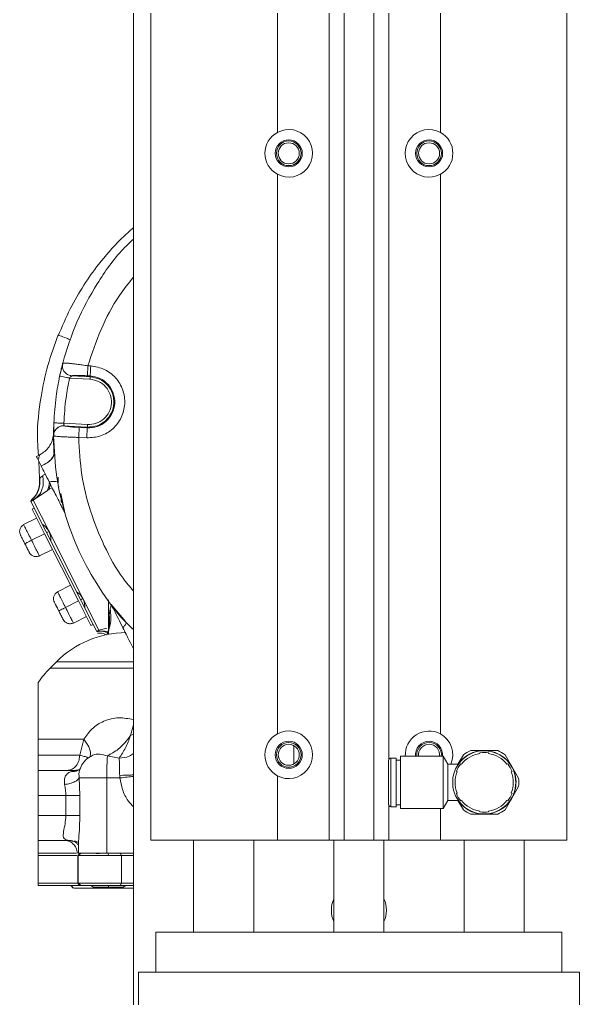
# Model space of a CAD drawing. Header units: millimetres. Extents: x 169 to 14583, y -399 to 10804.
# Drawn here: x 11800 to 11911.7, y 2570 to 2765.2 of the extents above; entities that cross this region are included whole.
import ezdxf

# ---------------------------------------------------------------- set-up
doc = ezdxf.new("R2010")
doc.units = ezdxf.units.MM
doc.header["$LTSCALE"] = 35

msp = doc.modelspace()

# ---------------------------------------------------------------- linework, layer by layer
at = {"color": 7, "linetype": 'Continuous', "lineweight": 18}
for p, q in [((11822.702, 2536.064), (11822.702, 2838.564)), ((11826.202, 2838.564), (11826.202, 2601.564)), ((11851.452, 2838.564), (11851.452, 2742.747)), ((11861.752, 2838.564), (11861.752, 2601.564)), ((11864.752, 2838.564), (11864.752, 2601.564)), ((11870.652, 2838.564), (11870.652, 2601.564)), ((11909.202, 2838.564), (11909.202, 2601.564)), ((11873.652, 2824.996), (11873.652, 2617.632)), ((11883.952, 2824.364), (11883.952, 2742.747)), ((11851.452, 2734.38), (11851.452, 2622.747)), ((11883.952, 2734.38), (11883.952, 2622.747)), ((11820.144, 2721.371), (11822.702, 2723.777)), ((11808.712, 2696.757), (11808.533, 2696.306)), ((11808.594, 2696.694), (11808.75, 2696.714)), ((11813.632, 2696.173), (11814.185, 2696.142)), ((11809.945, 2693.714), (11814.037, 2693.486)), ((11810.417, 2694.188), (11814.065, 2693.984)), ((11813.521, 2694.179), (11814.074, 2694.148)), ((11814.074, 2694.148), (11814.065, 2693.984)), ((11813.534, 2684.449), (11808.819, 2684.711)), ((11813.497, 2683.786), (11811.891, 2683.876)), ((11813.497, 2683.786), (11813.506, 2683.95)), ((11806.754, 2682.423), (11806.725, 2682.865)), ((11806.764, 2682.271), (11806.757, 2682.379)), ((11806.777, 2682.201), (11806.804, 2682.4)), ((11806.808, 2682.56), (11806.874, 2682.12)), ((11813.386, 2681.792), (11811.78, 2681.882)), ((11804.036, 2678.438), (11803.336, 2678.084)), ((11804.277, 2676.223), (11803.692, 2677.381)), ((11803.995, 2673.721), (11803.815, 2677.137)), ((11807.702, 2672.811), (11807.702, 2673.964)), ((11804.032, 2673.228), (11804.033, 2673.029)), ((11806.147, 2672.522), (11805.887, 2671.561)), ((11806.488, 2671.848), (11805.887, 2671.561)), ((11807.909, 2672.019), (11807.702, 2672.059)), ((11805.568, 2671.317), (11802.703, 2669.362)), ((11808.2, 2670.667), (11809.024, 2666.831)), ((11802.36, 2669.187), (11802.257, 2669.135)), ((11802.933, 2667.796), (11802.257, 2669.135)), ((11802.648, 2669.334), (11802.36, 2669.187)), ((11802.487, 2667.571), (11802.933, 2667.796)), ((11802.703, 2669.362), (11802.648, 2669.334)), ((11805.861, 2663.113), (11802.703, 2669.362)), ((11802.933, 2667.796), (11814.661, 2644.591)), ((11808.302, 2668.964), (11808.595, 2668.964)), ((11803.389, 2665.786), (11800.801, 2664.478)), ((11802.487, 2667.571), (11804.968, 2662.662)), ((11804.968, 2662.662), (11802.38, 2661.354)), ((11804.968, 2662.662), (11808.351, 2655.968)), ((11805.861, 2663.113), (11805.414, 2662.888)), ((11812.626, 2649.726), (11805.861, 2663.113)), ((11800.816, 2661.124), (11800.823, 2661.128)), ((11801.044, 2660.679), (11800.823, 2661.128)), ((11800.823, 2661.128), (11801.044, 2660.679)), ((11801.044, 2660.679), (11801.274, 2660.235)), ((11801.274, 2660.235), (11801.267, 2660.231)), ((11803.958, 2658.23), (11806.547, 2659.538)), ((11808.351, 2655.968), (11811.734, 2649.275)), ((11810.155, 2652.398), (11807.567, 2651.09)), ((11809.146, 2647.967), (11811.734, 2649.275)), ((11811.734, 2649.275), (11814.215, 2644.366)), ((11812.18, 2649.5), (11812.626, 2649.726)), ((11815.816, 2643.414), (11812.626, 2649.726)), ((11817.702, 2649.492), (11817.702, 2643.59)), ((11818.327, 2648.571), (11818.093, 2647.712)), ((11818.249, 2648.577), (11821.119, 2645.191)), ((11807.581, 2647.736), (11807.589, 2647.74)), ((11807.81, 2647.292), (11807.589, 2647.74)), ((11807.81, 2647.292), (11808.04, 2646.848)), ((11808.04, 2646.848), (11808.032, 2646.844)), ((11817.702, 2643.59), (11817.888, 2646.428)), ((11818.093, 2647.712), (11817.888, 2646.428)), ((11810.724, 2644.843), (11813.313, 2646.151)), ((11814.661, 2644.591), (11814.215, 2644.366)), ((11815.383, 2643.164), (11814.661, 2644.591)), ((11815.398, 2643.133), (11815.383, 2643.162)), ((11815.816, 2643.414), (11817.375, 2643.819)), ((11817.601, 2642.696), (11817.58, 2642.601)), ((11817.702, 2643.59), (11817.592, 2642.668)), ((11817.702, 2642.637), (11817.702, 2643.59)), ((11807.352, 2637.113), (11806.06, 2635.821)), ((11822.702, 2624.544), (11822.131, 2622.389)), ((11803.702, 2621.679), (11803.702, 2618.464)), ((11812.841, 2621.679), (11811.983, 2618.464)), ((11822.702, 2622.676), (11822.131, 2622.389)), ((11854.702, 2616.717), (11854.702, 2620.41)), ((11890.002, 2619.414), (11892.702, 2619.414)), ((11891.827, 2618.797), (11891.827, 2618.974)), ((11892.702, 2619.414), (11895.401, 2619.414)), ((11893.577, 2618.974), (11893.577, 2618.797)), ((11819.863, 2617.9), (11817.524, 2618.349)), ((11873.602, 2608.714), (11873.602, 2617.414)), ((11875.102, 2617.914), (11874.102, 2617.914)), ((11874.102, 2617.914), (11874.102, 2608.214)), ((11875.102, 2608.214), (11875.102, 2617.914)), ((11876.002, 2617.514), (11875.102, 2617.514)), ((11884.542, 2618.264), (11876.002, 2618.264)), ((11876.002, 2607.864), (11876.002, 2618.264)), ((11885.466, 2616.664), (11884.542, 2618.264)), ((11884.542, 2607.864), (11884.542, 2618.264)), ((11887.448, 2616.664), (11888.552, 2618.576)), ((11896.851, 2618.576), (11898.201, 2616.239)), ((11803.702, 2615.464), (11810.967, 2615.464)), ((11810.641, 2615.352), (11810.359, 2615.256)), ((11810.967, 2615.464), (11811.781, 2615.594)), ((11887.532, 2616.664), (11885.466, 2616.664)), ((11885.466, 2609.464), (11885.466, 2616.664)), ((11887.299, 2615.173), (11887.146, 2615.261)), ((11888.021, 2616.777), (11888.174, 2616.688)), ((11897.23, 2616.688), (11897.383, 2616.777)), ((11898.258, 2615.261), (11898.105, 2615.173)), ((11898.201, 2616.239), (11899.551, 2613.901)), ((11811.883, 2613.964), (11812.045, 2610.464)), ((11817.388, 2598.964), (11817.388, 2613.964)), ((11817.388, 2613.964), (11820.014, 2613.964)), ((11819.962, 2614.464), (11820.014, 2613.964)), ((11851.452, 2614.38), (11851.452, 2601.564)), ((11886.409, 2613.356), (11886.409, 2612.771)), ((11899.551, 2612.226), (11898.201, 2609.889)), ((11803.702, 2610.464), (11803.702, 2606.464)), ((11803.702, 2610.464), (11809.217, 2610.464)), ((11809.217, 2610.464), (11809.217, 2606.464)), ((11812.045, 2610.464), (11812.045, 2606.464)), ((11884.542, 2607.864), (11885.466, 2609.464)), ((11885.466, 2609.464), (11887.525, 2609.464)), ((11887.146, 2610.866), (11887.299, 2610.955)), ((11888.552, 2607.551), (11887.448, 2609.464)), ((11888.174, 2609.439), (11888.021, 2609.351)), ((11898.201, 2609.889), (11896.851, 2607.551)), ((11897.383, 2609.351), (11897.23, 2609.439)), ((11898.105, 2610.955), (11898.258, 2610.866)), ((11873.652, 2608.496), (11873.652, 2601.564)), ((11874.102, 2608.214), (11875.102, 2608.214)), ((11875.102, 2608.614), (11876.002, 2608.614)), ((11876.002, 2607.864), (11884.542, 2607.864)), ((11883.952, 2607.864), (11883.952, 2601.564)), ((11891.827, 2607.153), (11891.827, 2607.33)), ((11893.577, 2607.33), (11893.577, 2607.153)), ((11803.702, 2606.464), (11809.217, 2606.464)), ((11812.045, 2606.464), (11811.943, 2603.875)), ((11892.702, 2606.714), (11890.002, 2606.714)), ((11895.401, 2606.714), (11892.702, 2606.714)), ((11803.702, 2601.464), (11810.008, 2601.464)), ((11809.588, 2601.512), (11810.008, 2601.464)), ((11809.588, 2601.512), (11810.493, 2601.373)), ((11810.277, 2601.464), (11809.756, 2601.464)), ((11810.008, 2601.464), (11810.517, 2601.362)), ((11851.452, 2601.564), (11826.202, 2601.564)), ((11834.702, 2601.564), (11834.702, 2583.206)), ((11846.702, 2583.206), (11846.702, 2601.564)), ((11861.752, 2601.564), (11851.452, 2601.564)), ((11861.752, 2601.564), (11864.752, 2601.564)), ((11862.702, 2601.564), (11862.702, 2583.206)), ((11870.652, 2601.564), (11864.752, 2601.564)), ((11870.652, 2601.564), (11873.652, 2601.564)), ((11872.702, 2583.206), (11872.702, 2601.564)), ((11883.952, 2601.564), (11873.652, 2601.564)), ((11909.202, 2601.564), (11883.952, 2601.564)), ((11888.702, 2601.564), (11888.702, 2583.206)), ((11900.702, 2583.206), (11900.702, 2601.564)), ((11811.72, 2600.938), (11811.72, 2598.964)), ((11803.702, 2598.464), (11803.702, 2592.964)), ((11812.006, 2598.964), (11811.59, 2598.464)), ((11811.59, 2598.464), (11811.59, 2592.964)), ((11811.702, 2598.464), (11811.702, 2592.964)), ((11812.213, 2598.964), (11811.714, 2598.464)), ((11815.927, 2598.864), (11815.299, 2598.864)), ((11817.388, 2598.964), (11822.702, 2598.964)), ((11819.762, 2598.964), (11819.862, 2598.864)), ((11820.082, 2598.964), (11820.298, 2598.464)), ((11820.298, 2598.464), (11822.702, 2598.464)), ((11820.298, 2592.964), (11820.298, 2598.464)), ((11810.202, 2592.464), (11810.702, 2591.964)), ((11810.271, 2592.464), (11810.771, 2591.964)), ((11811.714, 2592.964), (11812.213, 2592.464)), ((11812.006, 2592.464), (11812.499, 2592.464)), ((11814.202, 2592.464), (11814.722, 2592.164)), ((11817.702, 2592.464), (11817.702, 2592.164)), ((11818.086, 2592.164), (11818.202, 2591.964)), ((11820.082, 2592.464), (11820.298, 2592.964)), ((11820.082, 2592.464), (11822.702, 2592.464)), ((11820.298, 2592.964), (11822.702, 2592.964)), ((11820.682, 2592.164), (11821.202, 2592.464)), ((11827.202, 2583.206), (11827.202, 2575.206)), ((11908.202, 2583.206), (11827.202, 2583.206)), ((11908.202, 2583.206), (11908.202, 2575.206)), ((11823.702, 2575.206), (11823.702, 2560.206)), ((11823.702, 2575.206), (11911.702, 2575.206)), ((11911.702, 2575.206), (11911.702, 2560.206))]:
    msp.add_line(p, q, dxfattribs=at)
at = {"color": 7, "linetype": 'Continuous', "lineweight": 18, "flags": 128}
for points in [[(11808.593, 2696.687), (11808.594, 2696.691), (11808.594, 2696.694)], [(11810.418, 2694.194), (11810.417, 2694.19), (11810.417, 2694.188)], [(11808.888, 2684.207), (11808.888, 2684.204), (11808.888, 2684.201)], [(11813.506, 2683.95), (11810.92, 2684.094), (11808.888, 2684.207)], [(11806.777, 2682.194), (11806.777, 2682.198), (11806.777, 2682.201)], [(11811.773, 2601.064), (11811.308, 2601.281), (11810.964, 2601.384)], [(11812.006, 2592.464), (11811.773, 2592.744), (11811.59, 2592.964)]]:
    msp.add_lwpolyline(points, dxfattribs=at)
at = {"color": 7, "linetype": 'Continuous', "lineweight": 18}
for centre, radius in [((11853.702, 2738.564), 2.7), ((11853.702, 2738.564), 2.459), ((11853.702, 2738.564), 2.1), ((11881.702, 2738.564), 2.7), ((11881.702, 2738.564), 2.459), ((11881.702, 2738.564), 2.1), ((11853.702, 2618.564), 2.7), ((11853.702, 2618.564), 2.459), ((11853.702, 2618.564), 2.1)]:
    msp.add_circle(centre, radius, dxfattribs=at)
for centre, radius, start, end in [((11853.702, 2738.564), 4.75, 118.27371, 241.72629), ((11853.702, 2738.564), 4.75, 241.72629, 118.27371), ((11881.702, 2738.564), 4.75, 61.72629, 298.27371), ((11881.702, 2738.564), 4.75, 298.27371, 61.72629), ((11801.478, 2663.139), 1.5, 116.81143, 120.63398), ((11803.282, 2659.569), 1.5, 292.98888, 296.81143), ((11808.244, 2649.752), 1.5, 116.81143, 120.63398), ((11810.048, 2646.182), 1.5, 292.98888, 296.81143), ((11821.486, 2622.964), 20, 90.80993, 135), ((11820.202, 2621.679), 20, 135, 145.62516), ((11853.702, 2618.564), 4.75, 118.27371, 241.72629), ((11853.702, 2618.564), 4.75, 241.72629, 118.27371), ((11881.702, 2618.564), 4.75, 61.72629, 183.62109), ((11881.702, 2618.564), 4.75, 336.42182, 61.72629), ((11881.702, 2618.564), 2.7, 90, 186.37937), ((11881.702, 2618.564), 2.459, 90, 187.00902), ((11881.702, 2618.564), 2.7, 353.62063, 90), ((11881.702, 2618.564), 2.459, 352.99098, 90), ((11881.702, 2618.564), 2.1, 90, 188.21321), ((11881.702, 2618.564), 2.1, 351.78679, 90), ((11892.702, 2613.064), 6.3, 182.65863, 177.34137), ((11892.702, 2613.064), 6.35, 90, 145.46364), ((11892.702, 2613.064), 6.35, 214.53636, 90), ((11892.702, 2613.064), 6.9, 113.03151, 126.96849), ((11892.702, 2613.064), 5.975, 81.57912, 98.42088), ((11892.702, 2613.064), 6.9, 53.03151, 66.96849), ((11874.102, 2617.414), 0.5, 90, 180), ((11892.702, 2613.064), 5.8, 98.67689, 141.32311), ((11892.702, 2613.064), 5.8, 38.67689, 81.32311), ((11892.702, 2613.064), 5.8, 158.67689, 201.32311), ((11892.702, 2613.064), 5.975, 141.57912, 158.42088), ((11892.702, 2613.064), 5.975, 21.57912, 38.42088), ((11892.702, 2613.064), 5.8, 338.67689, 21.32311), ((11892.702, 2613.064), 6.9, 353.03151, 6.96849), ((11892.702, 2613.064), 5.975, 201.57912, 218.42088), ((11892.702, 2613.064), 5.8, 218.67689, 261.32311), ((11892.702, 2613.064), 5.8, 278.67689, 321.32311), ((11892.702, 2613.064), 5.975, 321.57912, 338.42088), ((11874.102, 2608.714), 0.5, 180, 270), ((11892.702, 2613.064), 6.9, 233.03151, 246.96849), ((11892.702, 2613.064), 5.975, 261.57912, 278.42088), ((11892.702, 2613.064), 6.9, 293.03151, 306.96849), ((11817.302, 2598.564), 0.4, 0, 90), ((11867.702, 2587.564), 5.5, 155.38002, 204.61998), ((11867.702, 2587.564), 5.5, 335.38002, 24.61998)]:
    msp.add_arc(centre, radius, start, end, dxfattribs=at)
for points, knots in [([(11820.11, 2721.4), (11818.609, 2719.766), (11815.966, 2716.89), (11812.7, 2712.177), (11809.937, 2707.445), (11808.464, 2703.958), (11807.7, 2702.151)], [0, 0, 0, 0, 0.2882663, 0.5076269, 0.7448607, 1, 1, 1, 1]), ([(11822.702, 2721.444), (11822.025, 2720.807), (11819.241, 2718.184), (11815.37, 2712.632), (11811.156, 2705.01), (11809.448, 2699.466), (11808.594, 2696.694)], [0, 0, 0, 0, 0.09669232, 0.39779488, 0.69889744, 1, 1, 1, 1]), ([(11822.702, 2713.84), (11821.754, 2712.645), (11819.208, 2709.437), (11816.051, 2703.501), (11814.439, 2698.617), (11813.632, 2696.173)], [0, 0, 0, 0, 0.2287136, 0.6140938, 1, 1, 1, 1]), ([(11803.747, 2678.438), (11803.665, 2679.582), (11803.39, 2683.441), (11804.087, 2689.444), (11805.494, 2696.306), (11806.957, 2700.33), (11807.689, 2702.342)], [0, 0, 0, 0, 0.14069183, 0.47480268, 0.73740134, 1, 1, 1, 1]), ([(11807.689, 2702.342), (11807.774, 2702.308), (11807.951, 2702.237), (11809, 2701.819), (11809.902, 2701.459), (11810.169, 2701.352)], [0, 0, 0, 0, 0.3943469, 0.8206586, 1, 1, 1, 1]), ([(11807.988, 2694.128), (11808.06, 2694.46), (11808.204, 2695.119), (11808.403, 2695.948), (11808.553, 2696.537), (11808.58, 2696.638), (11808.593, 2696.687)], [0, 0, 0, 0, 0.2613229, 0.518293, 0.763818, 1, 1, 1, 1]), ([(11808.531, 2696.3), (11808.519, 2696.249), (11808.495, 2696.147), (11808.366, 2695.675), (11808.19, 2694.989), (11808.061, 2694.417), (11807.996, 2694.126)], [0, 0, 0, 0, 0.238163, 0.4818163, 0.7358325, 1, 1, 1, 1]), ([(11808.593, 2696.687), (11808.559, 2696.484), (11808.488, 2696.059), (11808.648, 2695.396), (11809.043, 2694.776), (11809.665, 2694.311), (11810.174, 2694.227), (11810.417, 2694.188)], [0, 0, 0, 0, 0.1740918, 0.3653696, 0.5645804, 0.793135, 1, 1, 1, 1]), ([(11808.594, 2696.694), (11808.56, 2696.491), (11808.489, 2696.066), (11808.65, 2695.403), (11809.045, 2694.783), (11809.666, 2694.318), (11810.176, 2694.234), (11810.418, 2694.194)], [0, 0, 0, 0, 0.17408542, 0.36536082, 0.56457316, 0.79313175, 1, 1, 1, 1]), ([(11808.75, 2696.714), (11808.782, 2696.721), (11808.897, 2696.747), (11809.581, 2696.693), (11810.513, 2696.592), (11811.421, 2696.478), (11812.478, 2696.334), (11813.241, 2696.228), (11813.632, 2696.173)], [0, 0, 0, 0, 0.1055415, 0.3709688, 0.5162486, 0.6695225, 0.8307785, 1, 1, 1, 1]), ([(11814.185, 2696.142), (11815.118, 2695.982), (11816.984, 2695.661), (11819.281, 2693.87), (11820.743, 2691.409), (11821.148, 2688.557), (11820.429, 2685.768), (11818.702, 2683.485), (11816.221, 2681.959), (11814.331, 2681.848), (11813.386, 2681.792)], [0, 0, 0, 0, 0.1250086, 0.2499983, 0.3749955, 0.4999955, 0.6249896, 0.7499936, 0.8749508, 1, 1, 1, 1]), ([(11813.632, 2696.173), (11813.616, 2695.89), (11813.585, 2695.323), (11813.549, 2694.679), (11813.527, 2694.279), (11813.523, 2694.212), (11813.521, 2694.179)], [0, 0, 0, 0, 0.2796438, 0.5592878, 0.7796441, 1, 1, 1, 1]), ([(11806.821, 2684.792), (11806.933, 2686.548), (11807.134, 2689.685), (11807.727, 2692.77), (11807.988, 2694.128)], [0, 0, 0, 0, 0.5599651, 1, 1, 1, 1]), ([(11807.988, 2694.128), (11808.025, 2694.12), (11808.1, 2694.104), (11808.645, 2693.989), (11809.3, 2693.85), (11809.737, 2693.758), (11809.945, 2693.714)], [0, 0, 0, 0, 0.2787471, 0.5729951, 0.7966817, 1, 1, 1, 1]), ([(11808.819, 2684.711), (11808.928, 2686.405), (11809.121, 2689.429), (11809.693, 2692.405), (11809.945, 2693.714)], [0, 0, 0, 0, 0.5599652, 1, 1, 1, 1]), ([(11809.945, 2693.714), (11810.004, 2693.78), (11810.122, 2693.912), (11810.276, 2694.06), (11810.386, 2694.161), (11810.407, 2694.179), (11810.417, 2694.188)], [0, 0, 0, 0, 0.29994158, 0.59266709, 0.80489128, 1, 1, 1, 1]), ([(11810.418, 2694.194), (11810.483, 2694.214), (11810.614, 2694.253), (11811.452, 2694.258), (11812.465, 2694.232), (11813.169, 2694.197), (11813.521, 2694.179)], [0, 0, 0, 0, 0.27846687, 0.55795441, 0.77885811, 1, 1, 1, 1]), ([(11814.065, 2693.984), (11814.717, 2693.872), (11816.022, 2693.648), (11817.628, 2692.395), (11818.651, 2690.675), (11818.933, 2688.68), (11818.431, 2686.73), (11817.223, 2685.134), (11815.489, 2684.067), (11814.167, 2683.989), (11813.506, 2683.95)], [0, 0, 0, 0, 0.125, 0.25, 0.3750001, 0.5, 0.6249999, 0.75, 0.875, 1, 1, 1, 1]), ([(11806.777, 2682.201), (11806.776, 2682.254), (11806.776, 2682.359), (11806.776, 2682.956), (11806.786, 2683.796), (11806.809, 2684.458), (11806.821, 2684.792)], [0, 0, 0, 0, 0.24136844, 0.48712049, 0.74089548, 1, 1, 1, 1]), ([(11808.888, 2684.201), (11808.696, 2684.195), (11808.296, 2684.184), (11807.72, 2683.94), (11807.206, 2683.505), (11806.842, 2682.895), (11806.798, 2682.421), (11806.777, 2682.194)], [0, 0, 0, 0, 0.17600755, 0.36662471, 0.56385085, 0.79111834, 1, 1, 1, 1]), ([(11806.843, 2684.791), (11806.833, 2684.503), (11806.814, 2683.932), (11806.806, 2683.214), (11806.808, 2682.708), (11806.808, 2682.614), (11806.808, 2682.567)], [0, 0, 0, 0, 0.2562186, 0.5088306, 0.7562062, 1, 1, 1, 1]), ([(11808.819, 2684.711), (11808.539, 2684.723), (11807.953, 2684.746), (11807.282, 2684.773), (11806.888, 2684.789), (11806.843, 2684.791), (11806.821, 2684.792)], [0, 0, 0, 0, 0.2676777, 0.559158, 0.7875584, 1, 1, 1, 1]), ([(11806.831, 2682.589), (11806.837, 2682.649), (11806.866, 2682.914), (11807.102, 2683.352), (11807.554, 2683.844), (11808.184, 2684.176), (11808.66, 2684.197), (11808.888, 2684.207)], [0, 0, 0, 0, 0.06283646, 0.27963351, 0.50394605, 0.76242685, 1, 1, 1, 1]), ([(11808.888, 2684.207), (11808.884, 2684.22), (11808.878, 2684.246), (11808.849, 2684.383), (11808.827, 2684.544), (11808.822, 2684.656), (11808.819, 2684.711)], [0, 0, 0, 0, 0.28032435, 0.56155997, 0.78186038, 1, 1, 1, 1]), ([(11811.891, 2683.876), (11811.45, 2683.903), (11810.569, 2683.958), (11809.583, 2684.055), (11808.993, 2684.14), (11808.923, 2684.18), (11808.888, 2684.201)], [0, 0, 0, 0, 0.2796308, 0.5593105, 0.7796895, 1, 1, 1, 1]), ([(11811.891, 2683.876), (11811.888, 2683.826), (11811.883, 2683.726), (11811.853, 2683.192), (11811.817, 2682.549), (11811.792, 2682.104), (11811.78, 2681.882)], [0, 0, 0, 0, 0.2796438, 0.5592878, 0.7796441, 1, 1, 1, 1]), ([(11813.386, 2681.792), (11813.402, 2682.075), (11813.433, 2682.642), (11813.469, 2683.286), (11813.491, 2683.686), (11813.495, 2683.753), (11813.497, 2683.786)], [0, 0, 0, 0, 0.27964384, 0.55928783, 0.77964414, 1, 1, 1, 1]), ([(11813.506, 2683.95), (11813.507, 2683.963), (11813.508, 2683.988), (11813.516, 2684.121), (11813.525, 2684.282), (11813.531, 2684.393), (11813.534, 2684.449)], [0, 0, 0, 0, 0.2796419, 0.5592874, 0.7796438, 1, 1, 1, 1]), ([(11806.754, 2682.423), (11806.682, 2682.002), (11806.538, 2681.154), (11805.921, 2680.016), (11805.085, 2679.063), (11804.377, 2678.641), (11804.032, 2678.436)], [0, 0, 0, 0, 0.2537012, 0.5103386, 0.7615578, 1, 1, 1, 1]), ([(11806.859, 2678.494), (11806.835, 2679.063), (11806.785, 2680.219), (11806.769, 2681.496), (11806.767, 2681.913), (11806.766, 2682.1)], [0, 0, 0, 0, 0.3489254, 0.7091048, 1, 1, 1, 1]), ([(11811.78, 2681.882), (11811.625, 2681.886), (11811.201, 2681.9), (11810.401, 2681.929), (11809.318, 2681.973), (11808.289, 2682.027), (11807.531, 2682.082), (11806.931, 2682.138), (11806.836, 2682.173), (11806.777, 2682.194)], [0, 0, 0, 0, 0.0592046, 0.1624256, 0.3095453, 0.5003946, 0.6433373, 0.7744078, 1, 1, 1, 1]), ([(11806.777, 2682.194), (11806.912, 2679.432), (11807.182, 2673.909), (11809.135, 2665.819), (11812.152, 2658.073), (11816.377, 2650.942), (11819.958, 2646.059), (11822.348, 2643.871), (11822.702, 2643.548)], [0, 0, 0, 0, 0.1932892, 0.3865784, 0.5798676, 0.7731568, 0.966446, 1, 1, 1, 1]), ([(11811.78, 2681.882), (11811.92, 2679.396), (11812.2, 2674.427), (11813.982, 2667.145), (11816.761, 2660.224), (11819.695, 2654.845), (11821.992, 2652.073), (11822.702, 2651.217)], [0, 0, 0, 0, 0.2249888, 0.4497242, 0.6744607, 0.8994526, 1, 1, 1, 1]), ([(11803.692, 2677.381), (11803.59, 2677.582), (11803.385, 2677.988), (11803.358, 2678.042), (11803.344, 2678.069)], [0, 0, 0, 0, 0.49526993, 1, 1, 1, 1]), ([(11804.013, 2678.379), (11804.019, 2678.396), (11804.048, 2678.482), (11803.924, 2678.126), (11803.77, 2677.633), (11803.692, 2677.381)], [0, 0, 0, 0, 0.11153291, 0.54538328, 1, 1, 1, 1]), ([(11804.277, 2676.223), (11804.713, 2676.412), (11805.595, 2676.794), (11806.399, 2677.564), (11806.788, 2678.178), (11806.817, 2678.495), (11806.824, 2678.571)], [0, 0, 0, 0, 0.3274426, 0.6619062, 0.9192861, 1, 1, 1, 1]), ([(11804.277, 2676.223), (11804.704, 2676.407), (11805.575, 2676.783), (11806.383, 2677.544), (11806.783, 2678.164), (11806.814, 2678.49), (11806.822, 2678.571)], [0, 0, 0, 0, 0.3202406, 0.6530411, 0.9132827, 1, 1, 1, 1]), ([(11805.891, 2673.029), (11805.589, 2673.627), (11804.996, 2674.801), (11804.514, 2675.755), (11804.277, 2676.223)], [0, 0, 0, 0, 0.5093255, 1, 1, 1, 1]), ([(11802.203, 2669.241), (11802.54, 2669.569), (11803.215, 2670.224), (11803.984, 2671.76), (11803.991, 2672.978), (11803.995, 2673.721)], [0, 0, 0, 0, 0.280601, 0.5612021, 1, 1, 1, 1]), ([(11802.21, 2669.227), (11802.55, 2669.549), (11803.24, 2670.203), (11804.028, 2671.756), (11804.031, 2673), (11804.032, 2673.753)], [0, 0, 0, 0, 0.27667801, 0.56255613, 1, 1, 1, 1]), ([(11802.648, 2669.334), (11803.049, 2669.615), (11803.869, 2670.19), (11804.539, 2671.531), (11804.791, 2672.934), (11804.667, 2673.818), (11804.607, 2674.249)], [0, 0, 0, 0, 0.2744937, 0.5621631, 0.7865054, 1, 1, 1, 1]), ([(11803.995, 2673.721), (11803.997, 2673.723), (11804.001, 2673.726), (11804.022, 2673.745), (11804.032, 2673.753)], [0, 0, 0, 0, 0.5553939, 1, 1, 1, 1]), ([(11804.032, 2673.753), (11804.086, 2673.799), (11804.196, 2673.893), (11804.469, 2674.129), (11804.607, 2674.249)], [0, 0, 0, 0, 0.4931826, 1, 1, 1, 1]), ([(11804.607, 2674.249), (11804.745, 2674.359), (11804.89, 2674.476), (11805.127, 2674.514), (11805.14, 2674.516)], [0, 0, 0, 0, 0.9484887, 1, 1, 1, 1]), ([(11805.944, 2673.031), (11805.944, 2672.999), (11805.949, 2672.366), (11805.753, 2671.828), (11805.568, 2671.317)], [0, 0, 0, 0, 0.0504874, 1, 1, 1, 1]), ([(11805.887, 2671.561), (11805.826, 2671.519), (11805.717, 2671.442), (11805.614, 2671.356), (11805.568, 2671.317)], [0, 0, 0, 0, 0.5537403, 1, 1, 1, 1]), ([(11805.891, 2673.029), (11806.426, 2673.068), (11807.372, 2673.136), (11807.527, 2673.038), (11807.595, 2672.996)], [0, 0, 0, 0, 0.565581, 1, 1, 1, 1]), ([(11809.024, 2666.831), (11809.021, 2666.835), (11809.017, 2666.844), (11808.964, 2666.948), (11808.832, 2667.211), (11808.591, 2667.687), (11808.08, 2668.698), (11807.17, 2670.499), (11806.358, 2672.106), (11805.891, 2673.029)], [0, 0, 0, 0, 0.0270846, 0.0552333, 0.1197001, 0.2012763, 0.3037736, 0.5999378, 1, 1, 1, 1]), ([(11808.302, 2668.964), (11808.302, 2669.025), (11808.302, 2669.133), (11808.302, 2669.868), (11808.302, 2670.19)], [0, 0, 0, 0, 0.5616909, 1, 1, 1, 1]), ([(11800.73, 2664.398), (11800.633, 2664.331), (11800.445, 2664.202), (11800.236, 2663.94), (11800.092, 2663.661), (11799.992, 2663.295), (11799.986, 2662.855), (11800.11, 2662.548), (11800.168, 2662.406)], [0, 0, 0, 0, 0.1539084, 0.2994637, 0.4367892, 0.5659674, 0.7990975, 1, 1, 1, 1]), ([(11804.601, 2664.496), (11804.848, 2664.319), (11805.342, 2663.966), (11805.688, 2663.397), (11805.861, 2663.113)], [0, 0, 0, 0, 0.501207, 1, 1, 1, 1]), ([(11800.168, 2662.406), (11800.194, 2662.353), (11800.247, 2662.249), (11800.399, 2661.948), (11800.588, 2661.574), (11800.74, 2661.274), (11800.816, 2661.124)], [0, 0, 0, 0, 0.2498418, 0.5, 0.7501582, 1, 1, 1, 1]), ([(11805.861, 2663.113), (11805.987, 2662.805), (11806.24, 2662.189), (11806.231, 2661.583), (11806.227, 2661.279)], [0, 0, 0, 0, 0.4994532, 1, 1, 1, 1]), ([(11801.267, 2660.231), (11801.342, 2660.081), (11801.494, 2659.781), (11801.683, 2659.407), (11801.835, 2659.106), (11801.888, 2659.001), (11801.915, 2658.949)], [0, 0, 0, 0, 0.2498418, 0.5, 0.7501582, 1, 1, 1, 1]), ([(11801.915, 2658.949), (11801.995, 2658.819), (11802.168, 2658.537), (11802.526, 2658.28), (11802.88, 2658.144), (11803.191, 2658.094), (11803.525, 2658.108), (11803.741, 2658.182), (11803.852, 2658.22)], [0, 0, 0, 0, 0.2009025, 0.4340326, 0.5632108, 0.7005363, 0.8460916, 1, 1, 1, 1]), ([(11807.495, 2651.01), (11807.399, 2650.944), (11807.211, 2650.814), (11807.002, 2650.553), (11806.858, 2650.274), (11806.758, 2649.907), (11806.752, 2649.467), (11806.876, 2649.16), (11806.933, 2649.018)], [0, 0, 0, 0, 0.1539084, 0.2994637, 0.4367892, 0.5659674, 0.7990975, 1, 1, 1, 1]), ([(11811.367, 2651.109), (11811.614, 2650.932), (11812.107, 2650.579), (11812.454, 2650.01), (11812.626, 2649.726)], [0, 0, 0, 0, 0.5012091, 1, 1, 1, 1]), ([(11806.933, 2649.018), (11806.96, 2648.966), (11807.013, 2648.861), (11807.165, 2648.56), (11807.354, 2648.186), (11807.506, 2647.886), (11807.581, 2647.736)], [0, 0, 0, 0, 0.2498418, 0.5, 0.7501582, 1, 1, 1, 1]), ([(11807.13, 2648.629), (11807.196, 2648.498), (11807.329, 2648.236), (11807.477, 2647.943), (11807.566, 2647.767), (11807.576, 2647.747), (11807.581, 2647.736)], [0, 0, 0, 0, 0.27961858, 0.55923701, 0.7796187, 1, 1, 1, 1]), ([(11812.626, 2649.726), (11812.753, 2649.418), (11813.006, 2648.801), (11812.997, 2648.195), (11812.993, 2647.891)], [0, 0, 0, 0, 0.4994512, 1, 1, 1, 1]), ([(11820.608, 2643.909), (11819.999, 2645.115), (11819.215, 2646.666), (11818.457, 2648.166), (11818.295, 2648.486), (11818.254, 2648.566), (11818.251, 2648.574), (11818.249, 2648.577)], [0, 0, 0, 0, 0.6738742, 0.8674644, 0.9380729, 0.9695421, 1, 1, 1, 1]), ([(11808.032, 2646.844), (11808.108, 2646.694), (11808.26, 2646.394), (11808.449, 2646.02), (11808.601, 2645.719), (11808.654, 2645.614), (11808.68, 2645.562)], [0, 0, 0, 0, 0.24984179, 0.5, 0.75015821, 1, 1, 1, 1]), ([(11818.093, 2647.712), (11818.187, 2646.609), (11818.339, 2644.822), (11817.687, 2643.217), (11817.438, 2642.602)], [0, 0, 0, 0, 0.6172629, 1, 1, 1, 1]), ([(11817.888, 2646.428), (11817.97, 2645.263), (11818.064, 2643.943), (11817.574, 2642.758), (11817.516, 2642.618)], [0, 0, 0, 0, 0.8818234, 1, 1, 1, 1]), ([(11808.68, 2645.562), (11808.761, 2645.431), (11808.934, 2645.149), (11809.292, 2644.893), (11809.646, 2644.756), (11809.956, 2644.706), (11810.291, 2644.72), (11810.507, 2644.795), (11810.617, 2644.833)], [0, 0, 0, 0, 0.2009025, 0.4340326, 0.5632108, 0.7005363, 0.8460916, 1, 1, 1, 1]), ([(11820.608, 2643.909), (11820.852, 2644.202), (11821.286, 2644.724), (11821.279, 2644.872), (11821.276, 2644.938)], [0, 0, 0, 0, 0.56, 1, 1, 1, 1]), ([(11815.383, 2643.164), (11815.465, 2643.203), (11815.616, 2643.274), (11815.754, 2643.37), (11815.816, 2643.414)], [0, 0, 0, 0, 0.5477047, 1, 1, 1, 1]), ([(11817.702, 2642.984), (11817.644, 2643.014), (11817.238, 2643.224), (11816.424, 2643.305), (11815.726, 2643.209), (11815.383, 2643.162)], [0, 0, 0, 0, 0.0780043, 0.5479768, 1, 1, 1, 1]), ([(11815.383, 2643.164), (11815.383, 2643.163), (11815.383, 2643.163), (11815.383, 2643.162), (11815.383, 2643.162)], [0, 0, 0, 0, 0.5607232, 1, 1, 1, 1]), ([(11815.398, 2643.133), (11815.841, 2643.191), (11816.61, 2643.292), (11817.377, 2643.012), (11817.702, 2642.893)], [0, 0, 0, 0, 0.5757216, 1, 1, 1, 1]), ([(11817.306, 2642.51), (11817.3, 2642.514), (11816.802, 2642.851), (11816.168, 2642.851), (11815.54, 2642.851)], [0, 0, 0, 0, 0.0119885, 1, 1, 1, 1]), ([(11822.671, 2639.826), (11822.407, 2640.349), (11821.849, 2641.454), (11821.036, 2643.062), (11820.608, 2643.909)], [0, 0, 0, 0, 0.4732131, 1, 1, 1, 1]), ([(11807.383, 2637.106), (11807.417, 2637.106), (11807.488, 2637.106), (11808.427, 2637.106), (11810.012, 2637.106), (11812.264, 2637.106), (11815.147, 2637.106), (11818.583, 2637.106), (11821.331, 2637.106), (11822.702, 2637.106)], [0, 0, 0, 0, 0.1262858, 0.2720169, 0.4177479, 0.5634789, 0.7092099, 0.8549409, 1, 1, 1, 1]), ([(11806.126, 2635.821), (11806.141, 2635.821), (11806.177, 2635.821), (11807.103, 2635.821), (11808.744, 2635.821), (11811.118, 2635.821), (11814.149, 2635.821), (11817.877, 2635.821), (11820.763, 2635.821), (11822.539, 2635.821), (11822.702, 2635.821)], [0, 0, 0, 0, 0.1116828, 0.2572827, 0.4028826, 0.5484825, 0.6940824, 0.8396823, 0.9852822, 1, 1, 1, 1]), ([(11803.702, 2632.969), (11803.702, 2632.973), (11803.702, 2633.032), (11803.702, 2632.869), (11803.702, 2632.563), (11803.702, 2632.059), (11803.703, 2631.44), (11803.703, 2630.717), (11803.702, 2629.902), (11803.702, 2629.026), (11803.702, 2628.12), (11803.702, 2627.056), (11803.702, 2625.812), (11803.702, 2624.421), (11803.702, 2623.033), (11803.702, 2622.127), (11803.702, 2621.679)], [0, 0, 0, 0, 0.009479, 0.1284126, 0.2407171, 0.3447927, 0.4308563, 0.5128482, 0.5913493, 0.6539867, 0.7130752, 0.7691571, 0.8354196, 0.8973251, 0.9493199, 1, 1, 1, 1]), ([(11822.702, 2625.59), (11821.726, 2625.769), (11819.723, 2626.137), (11816.886, 2625.441), (11814.429, 2623.99), (11813.345, 2622.413), (11812.841, 2621.679)], [0, 0, 0, 0, 0.26590705, 0.54557037, 0.78872017, 1, 1, 1, 1]), ([(11812.841, 2621.679), (11813.2, 2621.16), (11813.932, 2620.101), (11814.222, 2618.879), (11814.031, 2618.285), (11813.975, 2618.111)], [0, 0, 0, 0, 0.4052623, 0.8255263, 1, 1, 1, 1]), ([(11822.131, 2622.389), (11821.76, 2621.897), (11821.012, 2620.906), (11819.467, 2619.428), (11818.259, 2618.757), (11817.524, 2618.349)], [0, 0, 0, 0, 0.2785675, 0.561109, 1, 1, 1, 1]), ([(11822.131, 2622.389), (11821.807, 2621.545), (11821.139, 2619.809), (11820.296, 2618.548), (11819.863, 2617.9)], [0, 0, 0, 0, 0.48640623, 1, 1, 1, 1]), ([(11803.702, 2618.464), (11803.702, 2618.381), (11803.702, 2618.211), (11803.702, 2617.859), (11803.7, 2617.172), (11803.703, 2616.414), (11803.701, 2615.653), (11803.702, 2615.534), (11803.702, 2615.464)], [0, 0, 0, 0, 0.02707655, 0.05588576, 0.12324754, 0.3173676, 0.59630045, 1, 1, 1, 1]), ([(11811.983, 2618.464), (11811.94, 2618.038), (11811.849, 2617.154), (11811.179, 2616.148), (11810.346, 2615.562), (11809.779, 2615.495), (11809.507, 2615.464)], [0, 0, 0, 0, 0.2702616, 0.5624298, 0.7897367, 1, 1, 1, 1]), ([(11814.234, 2618.249), (11814.058, 2618.164), (11813.412, 2617.847), (11812.563, 2616.921), (11812.168, 2615.992), (11811.978, 2615.544)], [0, 0, 0, 0, 0.1618423, 0.5965304, 1, 1, 1, 1]), ([(11811.983, 2618.464), (11812.305, 2618.396), (11812.947, 2618.262), (11813.469, 2618.063), (11813.594, 2617.925), (11813.63, 2617.885)], [0, 0, 0, 0, 0.4159484, 0.8294637, 1, 1, 1, 1]), ([(11817.524, 2618.349), (11817.004, 2618.477), (11815.946, 2618.736), (11814.879, 2618.699), (11814.361, 2618.326), (11814.24, 2618.238)], [0, 0, 0, 0, 0.42618417, 0.86603382, 1, 1, 1, 1]), ([(11817.524, 2618.349), (11817.504, 2618.105), (11817.465, 2617.616), (11817.422, 2616.539), (11817.393, 2615.302), (11817.39, 2614.41), (11817.388, 2613.964)], [0, 0, 0, 0, 0.24999999, 0.5, 0.75000001, 1, 1, 1, 1]), ([(11819.863, 2617.9), (11820.576, 2617.96), (11821.655, 2618.051), (11822.437, 2618.618), (11822.702, 2618.81)], [0, 0, 0, 0, 0.6608575, 1, 1, 1, 1]), ([(11819.863, 2617.9), (11819.877, 2617.677), (11819.903, 2617.233), (11819.933, 2616.39), (11819.954, 2615.461), (11819.96, 2614.796), (11819.962, 2614.464)], [0, 0, 0, 0, 0.2502338, 0.5002942, 0.7502005, 1, 1, 1, 1]), ([(11803.702, 2615.464), (11803.702, 2615.369), (11803.702, 2615.181), (11803.702, 2613.842), (11803.702, 2612.193), (11803.702, 2611.04), (11803.702, 2610.464)], [0, 0, 0, 0, 0.2796188, 0.5592376, 0.7796189, 1, 1, 1, 1]), ([(11810.359, 2615.256), (11810.113, 2615.152), (11809.631, 2614.95), (11809.138, 2614.378), (11808.868, 2613.606), (11808.938, 2612.969), (11808.973, 2612.651)], [0, 0, 0, 0, 0.2626913, 0.5144873, 0.7582663, 1, 1, 1, 1]), ([(11810.359, 2615.256), (11810.639, 2615.234), (11811.136, 2615.195), (11811.56, 2615.41), (11811.746, 2615.505)], [0, 0, 0, 0, 0.5628384, 1, 1, 1, 1]), ([(11810.641, 2615.352), (11810.932, 2615.35), (11811.455, 2615.346), (11811.903, 2615.589), (11812.101, 2615.697)], [0, 0, 0, 0, 0.5581301, 1, 1, 1, 1]), ([(11810.967, 2615.464), (11810.945, 2615.458), (11810.902, 2615.446), (11810.728, 2615.383), (11810.641, 2615.352)], [0, 0, 0, 0, 0.4947596, 1, 1, 1, 1]), ([(11812.039, 2615.669), (11812, 2615.652), (11811.689, 2615.519), (11811.304, 2615.489), (11810.967, 2615.464)], [0, 0, 0, 0, 0.1246454, 1, 1, 1, 1]), ([(11811.966, 2615.608), (11811.96, 2615.607), (11811.943, 2615.606), (11811.823, 2615.523), (11811.752, 2615.474)], [0, 0, 0, 0, 0.4072218, 1, 1, 1, 1]), ([(11811.964, 2615.551), (11811.912, 2615.327), (11811.805, 2614.868), (11811.857, 2614.27), (11811.883, 2613.964)], [0, 0, 0, 0, 0.4877822, 1, 1, 1, 1]), ([(11808.973, 2612.651), (11809.34, 2612.705), (11810.094, 2612.815), (11811.001, 2613.169), (11811.62, 2613.57), (11811.797, 2613.835), (11811.883, 2613.964)], [0, 0, 0, 0, 0.27275312, 0.56163591, 0.78705722, 1, 1, 1, 1]), ([(11811.883, 2613.964), (11812.109, 2613.964), (11812.561, 2613.964), (11813.959, 2613.964), (11815.618, 2613.964), (11816.818, 2613.964), (11817.388, 2613.964)], [0, 0, 0, 0, 0.26275319, 0.52556673, 0.77462572, 1, 1, 1, 1]), ([(11822.702, 2614.57), (11822.548, 2614.557), (11821.799, 2614.49), (11820.776, 2614.475), (11819.962, 2614.464)], [0, 0, 0, 0, 0.2051909, 1, 1, 1, 1]), ([(11820.014, 2613.964), (11820.508, 2614.014), (11821.479, 2614.112), (11822.299, 2614.197), (11822.702, 2614.239)], [0, 0, 0, 0, 0.5092604, 1, 1, 1, 1]), ([(11820.014, 2613.964), (11820.153, 2613.173), (11820.437, 2611.561), (11821.408, 2609.57), (11822.339, 2608.571), (11822.702, 2608.181)], [0, 0, 0, 0, 0.3701262, 0.7543839, 1, 1, 1, 1]), ([(11808.973, 2612.651), (11809.04, 2612.3), (11809.173, 2611.605), (11809.202, 2610.842), (11809.217, 2610.464)], [0, 0, 0, 0, 0.5043815, 1, 1, 1, 1]), ([(11809.217, 2610.464), (11809.513, 2610.464), (11810.123, 2610.464), (11810.962, 2610.464), (11811.659, 2610.464), (11811.918, 2610.464), (11812.045, 2610.464)], [0, 0, 0, 0, 0.2404613, 0.4951587, 0.7524532, 1, 1, 1, 1]), ([(11803.702, 2606.464), (11803.702, 2605.73), (11803.702, 2604.263), (11803.702, 2602.619), (11803.702, 2601.638), (11803.702, 2601.522), (11803.702, 2601.464)], [0, 0, 0, 0, 0.2796188, 0.5592376, 0.7796189, 1, 1, 1, 1]), ([(11809.217, 2606.464), (11809.181, 2605.888), (11809.108, 2604.718), (11808.786, 2603.441), (11808.678, 2602.585), (11808.742, 2602.052), (11809.019, 2601.668), (11809.394, 2601.565), (11809.588, 2601.512)], [0, 0, 0, 0, 0.2338339, 0.4750804, 0.5992656, 0.7263915, 0.8589321, 1, 1, 1, 1]), ([(11809.217, 2606.464), (11809.525, 2606.464), (11810.141, 2606.464), (11810.973, 2606.464), (11811.659, 2606.464), (11811.917, 2606.464), (11812.045, 2606.464)], [0, 0, 0, 0, 0.25, 0.5, 0.75, 1, 1, 1, 1]), ([(11811.943, 2603.875), (11811.939, 2603.776), (11811.907, 2602.883), (11811.756, 2601.845), (11811.743, 2601.073), (11811.74, 2600.938)], [0, 0, 0, 0, 0.0932315, 0.8414156, 1, 1, 1, 1]), ([(11803.702, 2601.464), (11803.702, 2601.447), (11803.701, 2601.421), (11803.703, 2601.287), (11803.701, 2601.08), (11803.702, 2600.718), (11803.702, 2600.045), (11803.702, 2599.456), (11803.702, 2599.114), (11803.702, 2598.964)], [0, 0, 0, 0, 0.2043251, 0.3231346, 0.35853, 0.6540221, 0.8561367, 0.9365424, 1, 1, 1, 1]), ([(11810.493, 2601.373), (11810.538, 2601.367), (11810.963, 2601.31), (11811.428, 2600.96), (11811.675, 2600.535), (11811.72, 2600.457)], [0, 0, 0, 0, 0.08837489, 0.83235819, 1, 1, 1, 1]), ([(11810.495, 2601.4), (11810.612, 2601.336), (11810.837, 2601.214), (11810.994, 2601.346), (11811.069, 2601.409)], [0, 0, 0, 0, 0.5220466, 1, 1, 1, 1]), ([(11811.373, 2598.964), (11810.541, 2598.964), (11808.816, 2598.964), (11806.126, 2598.964), (11804.621, 2598.964), (11803.702, 2598.964)], [0, 0, 0, 0, 0.2659383, 0.55135851, 1, 1, 1, 1]), ([(11803.702, 2598.964), (11803.702, 2598.873), (11803.702, 2598.71), (11803.702, 2598.539), (11803.702, 2598.464)], [0, 0, 0, 0, 0.5588148, 1, 1, 1, 1]), ([(11803.702, 2598.464), (11804.747, 2598.464), (11806.799, 2598.464), (11809.901, 2598.464), (11811.422, 2598.464)], [0, 0, 0, 0, 0.5095767, 1, 1, 1, 1]), ([(11811.723, 2598.964), (11811.723, 2598.964), (11811.666, 2598.964), (11812.15, 2598.964), (11813.242, 2598.964), (11815.077, 2598.964), (11816.618, 2598.964), (11817.388, 2598.964)], [0, 0, 0, 0, 0.0022338, 0.2314487, 0.4606631, 0.7303315, 1, 1, 1, 1]), ([(11811.778, 2598.464), (11811.774, 2598.464), (11811.758, 2598.464), (11812.312, 2598.464), (11813.385, 2598.464), (11814.905, 2598.464), (11816.673, 2598.464), (11818.559, 2598.464), (11819.718, 2598.464), (11820.298, 2598.464)], [0, 0, 0, 0, 0.0536396, 0.2113664, 0.369093, 0.5268195, 0.6845463, 0.8422733, 1, 1, 1, 1]), ([(11803.702, 2592.964), (11804.27, 2592.964), (11805.406, 2592.964), (11807.927, 2592.964), (11810.201, 2592.964), (11811.59, 2592.964)], [0, 0, 0, 0, 0.2800419, 0.5600837, 1, 1, 1, 1]), ([(11803.702, 2592.964), (11803.702, 2592.868), (11803.702, 2592.697), (11803.702, 2592.535), (11803.702, 2592.464)], [0, 0, 0, 0, 0.56117825, 1, 1, 1, 1]), ([(11803.702, 2592.464), (11804.279, 2592.464), (11805.432, 2592.464), (11808.073, 2592.464), (11810.514, 2592.464), (11812.006, 2592.464)], [0, 0, 0, 0, 0.28004944, 0.56009882, 1, 1, 1, 1]), ([(11822.702, 2591.964), (11822.627, 2591.964), (11820.911, 2591.964), (11818.253, 2591.964), (11814.869, 2591.964), (11812.516, 2591.964), (11811.13, 2591.964), (11810.953, 2591.964), (11810.885, 2591.964)], [0, 0, 0, 0, 0.0097466, 0.2236129, 0.4378813, 0.6521368, 0.866003, 1, 1, 1, 1]), ([(11811.778, 2592.964), (11811.774, 2592.964), (11811.758, 2592.964), (11812.312, 2592.964), (11813.385, 2592.964), (11814.905, 2592.964), (11816.673, 2592.964), (11818.559, 2592.964), (11819.718, 2592.964), (11820.298, 2592.964)], [0, 0, 0, 0, 0.0536396, 0.2113664, 0.369093, 0.5268195, 0.6845463, 0.8422733, 1, 1, 1, 1]), ([(11812.272, 2592.464), (11812.268, 2592.464), (11812.254, 2592.464), (11812.761, 2592.464), (11813.745, 2592.464), (11815.138, 2592.464), (11816.759, 2592.464), (11818.488, 2592.464), (11819.55, 2592.464), (11820.082, 2592.464)], [0, 0, 0, 0, 0.0533132, 0.2110944, 0.3688753, 0.5266563, 0.6844375, 0.8422188, 1, 1, 1, 1]), ([(11817.702, 2592.164), (11817.311, 2592.164), (11816.53, 2592.164), (11815.545, 2592.164), (11814.857, 2592.164), (11814.767, 2592.164), (11814.722, 2592.164)], [0, 0, 0, 0, 0.2503675, 0.5000309, 0.7500251, 1, 1, 1, 1]), ([(11820.682, 2592.164), (11820.637, 2592.164), (11820.547, 2592.164), (11819.859, 2592.164), (11818.873, 2592.164), (11818.092, 2592.164), (11817.702, 2592.164)], [0, 0, 0, 0, 0.2500059, 0.4999924, 0.7498807, 1, 1, 1, 1])]:
    msp.add_open_spline(points, degree=3, knots=knots, dxfattribs=at)
for points in [[(11814.185, 2696.142), (11814.171, 2695.889), (11814.143, 2695.383), (11814.107, 2694.738), (11814.081, 2694.272), (11814.076, 2694.189), (11814.074, 2694.148)], [(11814.074, 2694.148), (11814.748, 2694.032), (11816.095, 2693.801), (11817.753, 2692.507), (11818.81, 2690.73), (11819.101, 2688.671), (11818.583, 2686.657), (11817.335, 2685.009), (11815.544, 2683.907), (11814.179, 2683.826), (11813.497, 2683.786)], [(11814.037, 2693.486), (11814.624, 2693.383), (11815.796, 2693.177), (11817.249, 2692.057), (11818.16, 2690.502), (11818.426, 2688.709), (11817.962, 2686.956), (11816.884, 2685.512), (11815.316, 2684.561), (11814.128, 2684.486), (11813.534, 2684.449)], [(11814.065, 2693.984), (11814.064, 2693.974), (11814.063, 2693.953), (11814.057, 2693.837), (11814.048, 2693.675), (11814.041, 2693.549), (11814.037, 2693.486)], [(11802.38, 2661.354), (11802.173, 2661.763), (11801.759, 2662.582), (11801.237, 2663.615), (11800.872, 2664.337), (11800.825, 2664.431), (11800.801, 2664.478)], [(11801.044, 2660.679), (11801.074, 2660.694), (11801.133, 2660.724), (11801.446, 2660.882), (11801.876, 2661.099), (11802.212, 2661.269), (11802.38, 2661.354)], [(11803.958, 2658.23), (11803.935, 2658.277), (11803.887, 2658.371), (11803.522, 2659.094), (11803, 2660.126), (11802.587, 2660.945), (11802.38, 2661.354)], [(11807.567, 2651.09), (11807.591, 2651.043), (11807.638, 2650.949), (11808.003, 2650.227), (11808.525, 2649.195), (11808.939, 2648.376), (11809.146, 2647.967)], [(11809.146, 2647.967), (11808.978, 2647.882), (11808.642, 2647.712), (11808.212, 2647.495), (11807.899, 2647.336), (11807.839, 2647.306), (11807.81, 2647.292)], [(11809.146, 2647.967), (11809.353, 2647.557), (11809.766, 2646.739), (11810.288, 2645.706), (11810.653, 2644.984), (11810.701, 2644.89), (11810.724, 2644.843)], [(11803.702, 2621.679), (11804.477, 2621.679), (11806.026, 2621.679), (11809.092, 2621.679), (11811.592, 2621.679), (11812.841, 2621.679)], [(11803.702, 2618.464), (11804.794, 2618.464), (11806.979, 2618.464), (11810.315, 2618.464), (11811.983, 2618.464)], [(11809.096, 2601.464), (11809.388, 2601.428), (11809.972, 2601.356), (11810.736, 2600.797), (11811.321, 2599.984), (11811.477, 2599.304), (11811.555, 2598.964)]]:
    msp.add_open_spline(points, degree=3, dxfattribs=at)

doc.saveas('drawing.dxf')
